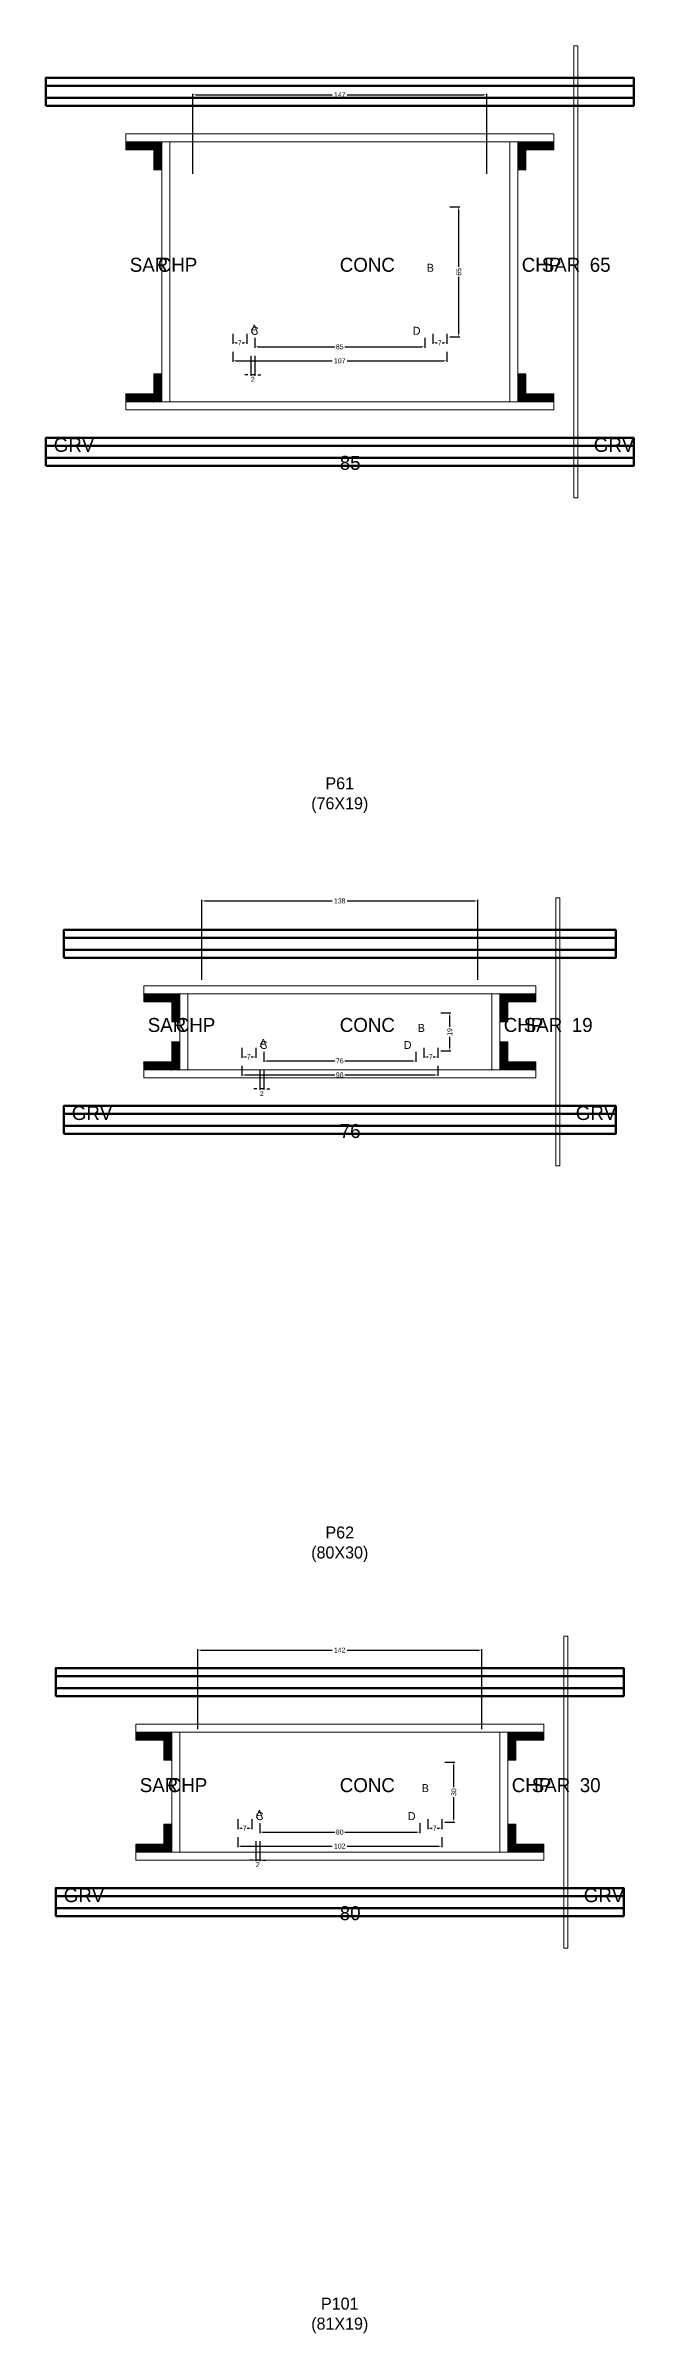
# Model space of a CAD drawing. Header units: centimetres. Extents: x -8500 to 4118, y -39526 to 295.
# Drawn here: x -147 to 147, y -23310 to -22167 of the extents above; entities that cross this region are included whole.
import ezdxf

# ---------------------------------------------------------------- set-up
doc = ezdxf.new("R2010")
doc.units = ezdxf.units.CM
for name, color, linetype in [('COTA', 241, 'Continuous'), ('GRAVATA', 224, 'Continuous'), ('Hachura', 251, 'Continuous'), ('NOMENCLATURA', 7, 'Continuous'), ('SARRAFO', 251, 'Continuous'), ('Texto Seção', 7, 'Continuous')]:
    doc.layers.add(name, color=color, linetype=linetype)
doc.dimstyles.new('cotax2', dxfattribs={"dimtxt": 2.5, "dimasz": 1.5, "dimexe": 0.5, "dimexo": 0.5, "dimgap": 0.5, "dimtad": 1, "dimcen": 2.5, "dimazin": 3, "dimtfac": 1, "dimtmove": 0, "dimatfit": 3})

# ---------------------------------------------------------------- blocks, each defined once
blk = doc.blocks.new('_CLOSEDFILLED')
at = {"color": 0, "linetype": 'BYBLOCK'}
blk.add_solid([(-1, 0.16), (0, 0), (-1, -0.16)], dxfattribs=at)
blk = doc.blocks.new('*D1548')
for p, q in [((-53.5, -22320), (-53.5, -22325)), ((53.5, -22320), (53.5, -22325)), ((-52, -22324.5), (-3.75, -22324.5)), ((3.75, -22324.5), (52, -22324.5))]:
    blk.add_line(p, q)
at = {"layer": 'Defpoints'}
for p in [(-53.5, -22319.5), (53.5, -22319.5), (-53.5, -22324.5)]:
    blk.add_point(p, dxfattribs=at)
at = {"layer": 'COTA', "xscale": 1.5, "yscale": 1.5, "rotation": 180}
blk.add_blockref('_CLOSEDFILLED', (-53.5, -22324.5), dxfattribs=at)
at = {"layer": 'COTA', "xscale": 1.5, "yscale": 1.5}
blk.add_blockref('_CLOSEDFILLED', (53.5, -22324.5), dxfattribs=at)
at = {"layer": 'COTA', "insert": (0, -22324.5), "char_height": 2.5, "attachment_point": 5}
blk.add_mtext('107', dxfattribs=at)
blk = doc.blocks.new('*D1549')
for p, q in [((-42.5, -22313), (-42.5, -22318)), ((-41, -22317.5), (-2.5, -22317.5)), ((2.5, -22317.5), (41, -22317.5)), ((42.5, -22313), (42.5, -22318))]:
    blk.add_line(p, q)
at = {"layer": 'Defpoints'}
for p in [(-42.5, -22312.5), (-42.5, -22317.5), (42.5, -22312.5)]:
    blk.add_point(p, dxfattribs=at)
at = {"layer": 'COTA', "xscale": 1.5, "yscale": 1.5, "rotation": 180}
blk.add_blockref('_CLOSEDFILLED', (-42.5, -22317.5), dxfattribs=at)
at = {"layer": 'COTA', "xscale": 1.5, "yscale": 1.5}
blk.add_blockref('_CLOSEDFILLED', (42.5, -22317.5), dxfattribs=at)
at = {"layer": 'COTA', "insert": (0, -22317.5), "char_height": 2.5, "attachment_point": 5}
blk.add_mtext('85', dxfattribs=at)
blk = doc.blocks.new('*D1550')
for p, q in [((55, -22247.5), (60, -22247.5)), ((59.5, -22277.5), (59.5, -22249)), ((59.5, -22311), (59.5, -22282.5)), ((55, -22312.5), (60, -22312.5))]:
    blk.add_line(p, q)
at = {"layer": 'Defpoints'}
for p in [(54.5, -22247.5), (54.5, -22312.5), (59.5, -22312.5)]:
    blk.add_point(p, dxfattribs=at)
at = {"layer": 'COTA', "xscale": 1.5, "yscale": 1.5}
for p, rotation in [((59.5, -22247.5), 90), ((59.5, -22312.5), 270)]:
    blk.add_blockref('_CLOSEDFILLED', p, dxfattribs=dict(at, rotation=rotation))
at = {"layer": 'COTA', "insert": (59.5, -22280), "char_height": 2.5, "attachment_point": 5, "rotation": 90}
blk.add_mtext('65', dxfattribs=at)
blk = doc.blocks.new('*D1551')
for p, q in [((-53.5, -22311), (-53.5, -22316)), ((-52, -22315.5), (-51.25, -22315.5)), ((-48.75, -22315.5), (-48, -22315.5)), ((-46.5, -22311), (-46.5, -22316))]:
    blk.add_line(p, q)
at = {"layer": 'Defpoints'}
for p in [(-53.5, -22310.5), (-53.5, -22315.5), (-46.5, -22310.5)]:
    blk.add_point(p, dxfattribs=at)
at = {"layer": 'COTA', "xscale": 1.5, "yscale": 1.5, "rotation": 180}
blk.add_blockref('_CLOSEDFILLED', (-53.5, -22315.5), dxfattribs=at)
at = {"layer": 'COTA', "xscale": 1.5, "yscale": 1.5}
blk.add_blockref('_CLOSEDFILLED', (-46.5, -22315.5), dxfattribs=at)
at = {"layer": 'COTA', "insert": (-50, -22315.5), "char_height": 2.5, "attachment_point": 5}
blk.add_mtext('7', dxfattribs=at)
blk = doc.blocks.new('*D1552')
for p, q in [((46.5, -22311), (46.5, -22316)), ((48, -22315.5), (48.75, -22315.5)), ((51.25, -22315.5), (52, -22315.5)), ((53.5, -22311), (53.5, -22316))]:
    blk.add_line(p, q)
at = {"layer": 'Defpoints'}
for p in [(46.5, -22310.5), (46.5, -22315.5), (53.5, -22310.5)]:
    blk.add_point(p, dxfattribs=at)
at = {"layer": 'COTA', "xscale": 1.5, "yscale": 1.5, "rotation": 180}
blk.add_blockref('_CLOSEDFILLED', (46.5, -22315.5), dxfattribs=at)
at = {"layer": 'COTA', "xscale": 1.5, "yscale": 1.5}
blk.add_blockref('_CLOSEDFILLED', (53.5, -22315.5), dxfattribs=at)
at = {"layer": 'COTA', "insert": (50, -22315.5), "char_height": 2.5, "attachment_point": 5}
blk.add_mtext('7', dxfattribs=at)
blk = doc.blocks.new('*D1553')
for p, q in [((-73.5, -22231), (-73.5, -22191)), ((-72, -22191.5), (-3.75, -22191.5)), ((3.75, -22191.5), (72, -22191.5)), ((73.5, -22231), (73.5, -22191))]:
    blk.add_line(p, q)
at = {"layer": 'Defpoints'}
for p in [(-73.5, -22191.5), (-73.5, -22231.5), (73.5, -22231.5)]:
    blk.add_point(p, dxfattribs=at)
at = {"layer": 'COTA', "xscale": 1.5, "yscale": 1.5, "rotation": 180}
blk.add_blockref('_CLOSEDFILLED', (-73.5, -22191.5), dxfattribs=at)
at = {"layer": 'COTA', "xscale": 1.5, "yscale": 1.5}
blk.add_blockref('_CLOSEDFILLED', (73.5, -22191.5), dxfattribs=at)
at = {"layer": 'COTA', "insert": (0, -22191.5), "char_height": 2.5, "attachment_point": 5}
blk.add_mtext('147', dxfattribs=at)
blk = doc.blocks.new('*D1574')
for p, q in [((-49, -22677), (-49, -22682)), ((-47.5, -22681.5), (-2.5, -22681.5)), ((2.5, -22681.5), (47.5, -22681.5)), ((49, -22677), (49, -22682))]:
    blk.add_line(p, q)
at = {"layer": 'Defpoints'}
for p in [(-49, -22676.5), (-49, -22681.5), (49, -22676.5)]:
    blk.add_point(p, dxfattribs=at)
at = {"layer": 'COTA', "xscale": 1.5, "yscale": 1.5, "rotation": 180}
blk.add_blockref('_CLOSEDFILLED', (-49, -22681.5), dxfattribs=at)
at = {"layer": 'COTA', "xscale": 1.5, "yscale": 1.5}
blk.add_blockref('_CLOSEDFILLED', (49, -22681.5), dxfattribs=at)
at = {"layer": 'COTA', "insert": (0, -22681.5), "char_height": 2.5, "attachment_point": 5}
blk.add_mtext('98', dxfattribs=at)
blk = doc.blocks.new('*D1575')
for p, q in [((-38, -22670), (-38, -22675)), ((-36.5, -22674.5), (-2.5, -22674.5)), ((2.5, -22674.5), (36.5, -22674.5)), ((38, -22670), (38, -22675))]:
    blk.add_line(p, q)
at = {"layer": 'Defpoints'}
for p in [(-38, -22669.5), (-38, -22674.5), (38, -22669.5)]:
    blk.add_point(p, dxfattribs=at)
at = {"layer": 'COTA', "xscale": 1.5, "yscale": 1.5, "rotation": 180}
blk.add_blockref('_CLOSEDFILLED', (-38, -22674.5), dxfattribs=at)
at = {"layer": 'COTA', "xscale": 1.5, "yscale": 1.5}
blk.add_blockref('_CLOSEDFILLED', (38, -22674.5), dxfattribs=at)
at = {"layer": 'COTA', "insert": (0, -22674.5), "char_height": 2.5, "attachment_point": 5}
blk.add_mtext('76', dxfattribs=at)
blk = doc.blocks.new('*D1576')
for p, q in [((50.5, -22650.5), (55.5, -22650.5)), ((55, -22657.5), (55, -22652)), ((55, -22668), (55, -22662.5)), ((50.5, -22669.5), (55.5, -22669.5))]:
    blk.add_line(p, q)
at = {"layer": 'Defpoints'}
for p in [(50, -22650.5), (50, -22669.5), (55, -22669.5)]:
    blk.add_point(p, dxfattribs=at)
at = {"layer": 'COTA', "xscale": 1.5, "yscale": 1.5}
for p, rotation in [((55, -22650.5), 90), ((55, -22669.5), 270)]:
    blk.add_blockref('_CLOSEDFILLED', p, dxfattribs=dict(at, rotation=rotation))
at = {"layer": 'COTA', "insert": (55, -22660), "char_height": 2.5, "attachment_point": 5, "rotation": 90}
blk.add_mtext('19', dxfattribs=at)
blk = doc.blocks.new('*D1577')
for p, q in [((-49, -22668), (-49, -22673)), ((-47.5, -22672.5), (-46.75, -22672.5)), ((-44.25, -22672.5), (-43.5, -22672.5)), ((-42, -22668), (-42, -22673))]:
    blk.add_line(p, q)
at = {"layer": 'Defpoints'}
for p in [(-49, -22667.5), (-49, -22672.5), (-42, -22667.5)]:
    blk.add_point(p, dxfattribs=at)
at = {"layer": 'COTA', "xscale": 1.5, "yscale": 1.5, "rotation": 180}
blk.add_blockref('_CLOSEDFILLED', (-49, -22672.5), dxfattribs=at)
at = {"layer": 'COTA', "xscale": 1.5, "yscale": 1.5}
blk.add_blockref('_CLOSEDFILLED', (-42, -22672.5), dxfattribs=at)
at = {"layer": 'COTA', "insert": (-45.5, -22672.5), "char_height": 2.5, "attachment_point": 5}
blk.add_mtext('7', dxfattribs=at)
blk = doc.blocks.new('*D1578')
for p, q in [((42, -22668), (42, -22673)), ((43.5, -22672.5), (44.25, -22672.5)), ((46.75, -22672.5), (47.5, -22672.5)), ((49, -22668), (49, -22673))]:
    blk.add_line(p, q)
at = {"layer": 'Defpoints'}
for p in [(42, -22667.5), (42, -22672.5), (49, -22667.5)]:
    blk.add_point(p, dxfattribs=at)
at = {"layer": 'COTA', "xscale": 1.5, "yscale": 1.5, "rotation": 180}
blk.add_blockref('_CLOSEDFILLED', (42, -22672.5), dxfattribs=at)
at = {"layer": 'COTA', "xscale": 1.5, "yscale": 1.5}
blk.add_blockref('_CLOSEDFILLED', (49, -22672.5), dxfattribs=at)
at = {"layer": 'COTA', "insert": (45.5, -22672.5), "char_height": 2.5, "attachment_point": 5}
blk.add_mtext('7', dxfattribs=at)
blk = doc.blocks.new('*D1579')
for p, q in [((-69, -22634), (-69, -22594)), ((-67.5, -22594.5), (-3.75, -22594.5)), ((3.75, -22594.5), (67.5, -22594.5)), ((69, -22634), (69, -22594))]:
    blk.add_line(p, q)
at = {"layer": 'Defpoints'}
for p in [(-69, -22594.5), (-69, -22634.5), (69, -22634.5)]:
    blk.add_point(p, dxfattribs=at)
at = {"layer": 'COTA', "xscale": 1.5, "yscale": 1.5, "rotation": 180}
blk.add_blockref('_CLOSEDFILLED', (-69, -22594.5), dxfattribs=at)
at = {"layer": 'COTA', "xscale": 1.5, "yscale": 1.5}
blk.add_blockref('_CLOSEDFILLED', (69, -22594.5), dxfattribs=at)
at = {"layer": 'COTA', "insert": (0, -22594.5), "char_height": 2.5, "attachment_point": 5}
blk.add_mtext('138', dxfattribs=at)
blk = doc.blocks.new('*D1600')
for p, q in [((-51, -23062.5), (-51, -23067.5)), ((51, -23062.5), (51, -23067.5)), ((-49.5, -23067), (-3.75, -23067)), ((3.75, -23067), (49.5, -23067))]:
    blk.add_line(p, q)
at = {"layer": 'Defpoints'}
for p in [(-51, -23062), (51, -23062), (-51, -23067)]:
    blk.add_point(p, dxfattribs=at)
at = {"layer": 'COTA', "xscale": 1.5, "yscale": 1.5, "rotation": 180}
blk.add_blockref('_CLOSEDFILLED', (-51, -23067), dxfattribs=at)
at = {"layer": 'COTA', "xscale": 1.5, "yscale": 1.5}
blk.add_blockref('_CLOSEDFILLED', (51, -23067), dxfattribs=at)
at = {"layer": 'COTA', "insert": (0, -23067), "char_height": 2.5, "attachment_point": 5}
blk.add_mtext('102', dxfattribs=at)
blk = doc.blocks.new('*D1601')
for p, q in [((-40, -23055.5), (-40, -23060.5)), ((-38.5, -23060), (-2.5, -23060)), ((2.5, -23060), (38.5, -23060)), ((40, -23055.5), (40, -23060.5))]:
    blk.add_line(p, q)
at = {"layer": 'Defpoints'}
for p in [(-40, -23055), (-40, -23060), (40, -23055)]:
    blk.add_point(p, dxfattribs=at)
at = {"layer": 'COTA', "xscale": 1.5, "yscale": 1.5, "rotation": 180}
blk.add_blockref('_CLOSEDFILLED', (-40, -23060), dxfattribs=at)
at = {"layer": 'COTA', "xscale": 1.5, "yscale": 1.5}
blk.add_blockref('_CLOSEDFILLED', (40, -23060), dxfattribs=at)
at = {"layer": 'COTA', "insert": (0, -23060), "char_height": 2.5, "attachment_point": 5}
blk.add_mtext('80', dxfattribs=at)
blk = doc.blocks.new('*D1602')
for p, q in [((52.5, -23025), (57.5, -23025)), ((57, -23037.5), (57, -23026.5)), ((57, -23053.5), (57, -23042.5)), ((52.5, -23055), (57.5, -23055))]:
    blk.add_line(p, q)
at = {"layer": 'Defpoints'}
for p in [(52, -23025), (52, -23055), (57, -23055)]:
    blk.add_point(p, dxfattribs=at)
at = {"layer": 'COTA', "xscale": 1.5, "yscale": 1.5}
for p, rotation in [((57, -23025), 90), ((57, -23055), 270)]:
    blk.add_blockref('_CLOSEDFILLED', p, dxfattribs=dict(at, rotation=rotation))
at = {"layer": 'COTA', "insert": (57, -23040), "char_height": 2.5, "attachment_point": 5, "rotation": 90}
blk.add_mtext('30', dxfattribs=at)
blk = doc.blocks.new('*D1603')
for p, q in [((-51, -23053.5), (-51, -23058.5)), ((-49.5, -23058), (-48.75, -23058)), ((-46.25, -23058), (-45.5, -23058)), ((-44, -23053.5), (-44, -23058.5))]:
    blk.add_line(p, q)
at = {"layer": 'Defpoints'}
for p in [(-51, -23053), (-51, -23058), (-44, -23053)]:
    blk.add_point(p, dxfattribs=at)
at = {"layer": 'COTA', "xscale": 1.5, "yscale": 1.5, "rotation": 180}
blk.add_blockref('_CLOSEDFILLED', (-51, -23058), dxfattribs=at)
at = {"layer": 'COTA', "xscale": 1.5, "yscale": 1.5}
blk.add_blockref('_CLOSEDFILLED', (-44, -23058), dxfattribs=at)
at = {"layer": 'COTA', "insert": (-47.5, -23058), "char_height": 2.5, "attachment_point": 5}
blk.add_mtext('7', dxfattribs=at)
blk = doc.blocks.new('*D1604')
for p, q in [((44, -23053.5), (44, -23058.5)), ((45.5, -23058), (46.25, -23058)), ((48.75, -23058), (49.5, -23058)), ((51, -23053.5), (51, -23058.5))]:
    blk.add_line(p, q)
at = {"layer": 'Defpoints'}
for p in [(44, -23053), (44, -23058), (51, -23053)]:
    blk.add_point(p, dxfattribs=at)
at = {"layer": 'COTA', "xscale": 1.5, "yscale": 1.5, "rotation": 180}
blk.add_blockref('_CLOSEDFILLED', (44, -23058), dxfattribs=at)
at = {"layer": 'COTA', "xscale": 1.5, "yscale": 1.5}
blk.add_blockref('_CLOSEDFILLED', (51, -23058), dxfattribs=at)
at = {"layer": 'COTA', "insert": (47.5, -23058), "char_height": 2.5, "attachment_point": 5}
blk.add_mtext('7', dxfattribs=at)
blk = doc.blocks.new('*D1605')
for p, q in [((-71, -23008.5), (-71, -22968.5)), ((-69.5, -22969), (-3.75, -22969)), ((3.75, -22969), (69.5, -22969)), ((71, -23008.5), (71, -22968.5))]:
    blk.add_line(p, q)
at = {"layer": 'Defpoints'}
for p in [(-71, -22969), (-71, -23009), (71, -23009)]:
    blk.add_point(p, dxfattribs=at)
at = {"layer": 'COTA', "xscale": 1.5, "yscale": 1.5, "rotation": 180}
blk.add_blockref('_CLOSEDFILLED', (-71, -22969), dxfattribs=at)
at = {"layer": 'COTA', "xscale": 1.5, "yscale": 1.5}
blk.add_blockref('_CLOSEDFILLED', (71, -22969), dxfattribs=at)
at = {"layer": 'COTA', "insert": (0, -22969), "char_height": 2.5, "attachment_point": 5}
blk.add_mtext('142', dxfattribs=at)

msp = doc.modelspace()

# ---------------------------------------------------------------- hatches: boundary and pattern name
at = {"layer": 'SARRAFO'}
h = msp.add_hatch(dxfattribs=at)
h.set_pattern_fill('SOLID', scale=2)
h.paths.add_polyline_path([(-107, -22219), (-93, -22219), (-93, -22215), (-107, -22215)])
h = msp.add_hatch(dxfattribs=at)
h.set_pattern_fill('SOLID', scale=2)
h.paths.add_polyline_path([(-93, -22229), (-89, -22229), (-89, -22215), (-93, -22215)])
h = msp.add_hatch(dxfattribs=at)
h.set_pattern_fill('SOLID', scale=2)
h.paths.add_polyline_path([(89, -22229), (93, -22229), (93, -22215), (89, -22215)])
h = msp.add_hatch(dxfattribs=at)
h.set_pattern_fill('SOLID', scale=2)
h.paths.add_polyline_path([(93, -22219), (107, -22219), (107, -22215), (93, -22215)])
h = msp.add_hatch(dxfattribs=at)
h.set_pattern_fill('SOLID', scale=2)
h.paths.add_polyline_path([(-93, -22345), (-89, -22345), (-89, -22331), (-93, -22331)])
h = msp.add_hatch(dxfattribs=at)
h.set_pattern_fill('SOLID', scale=2)
h.paths.add_polyline_path([(89, -22345), (93, -22345), (93, -22331), (89, -22331)])
h = msp.add_hatch(dxfattribs=at)
h.set_pattern_fill('SOLID', scale=2)
h.paths.add_polyline_path([(-107, -22345), (-93, -22345), (-93, -22341), (-107, -22341)])
h = msp.add_hatch(dxfattribs=at)
h.set_pattern_fill('SOLID', scale=2)
h.paths.add_polyline_path([(93, -22345), (107, -22345), (107, -22341), (93, -22341)])
h = msp.add_hatch(dxfattribs=at)
h.set_pattern_fill('SOLID', scale=2)
h.paths.add_polyline_path([(-98, -22645), (-84, -22645), (-84, -22641), (-98, -22641)])
h = msp.add_hatch(dxfattribs=at)
h.set_pattern_fill('SOLID', scale=2)
h.paths.add_polyline_path([(-84, -22655), (-80, -22655), (-80, -22641), (-84, -22641)])
h = msp.add_hatch(dxfattribs=at)
h.set_pattern_fill('SOLID', scale=2)
h.paths.add_polyline_path([(80, -22655), (84, -22655), (84, -22641), (80, -22641)])
h = msp.add_hatch(dxfattribs=at)
h.set_pattern_fill('SOLID', scale=2)
h.paths.add_polyline_path([(84, -22645), (98, -22645), (98, -22641), (84, -22641)])
h = msp.add_hatch(dxfattribs=at)
h.set_pattern_fill('SOLID', scale=2)
h.paths.add_polyline_path([(-98, -22679), (-84, -22679), (-84, -22675), (-98, -22675)])
h = msp.add_hatch(dxfattribs=at)
h.set_pattern_fill('SOLID', scale=2)
h.paths.add_polyline_path([(-84, -22679), (-80, -22679), (-80, -22665), (-84, -22665)])
h = msp.add_hatch(dxfattribs=at)
h.set_pattern_fill('SOLID', scale=2)
h.paths.add_polyline_path([(80, -22679), (84, -22679), (84, -22665), (80, -22665)])
h = msp.add_hatch(dxfattribs=at)
h.set_pattern_fill('SOLID', scale=2)
h.paths.add_polyline_path([(84, -22679), (98, -22679), (98, -22675), (84, -22675)])
h = msp.add_hatch(dxfattribs=at)
h.set_pattern_fill('SOLID', scale=2)
h.paths.add_polyline_path([(-102, -23014), (-88, -23014), (-88, -23010), (-102, -23010)])
h = msp.add_hatch(dxfattribs=at)
h.set_pattern_fill('SOLID', scale=2)
h.paths.add_polyline_path([(-88, -23024), (-84, -23024), (-84, -23010), (-88, -23010)])
h = msp.add_hatch(dxfattribs=at)
h.set_pattern_fill('SOLID', scale=2)
h.paths.add_polyline_path([(84, -23024), (88, -23024), (88, -23010), (84, -23010)])
h = msp.add_hatch(dxfattribs=at)
h.set_pattern_fill('SOLID', scale=2)
h.paths.add_polyline_path([(88, -23014), (102, -23014), (102, -23010), (88, -23010)])
h = msp.add_hatch(dxfattribs=at)
h.set_pattern_fill('SOLID', scale=2)
h.paths.add_polyline_path([(-88, -23070), (-84, -23070), (-84, -23056), (-88, -23056)])
h = msp.add_hatch(dxfattribs=at)
h.set_pattern_fill('SOLID', scale=2)
h.paths.add_polyline_path([(84, -23070), (88, -23070), (88, -23056), (84, -23056)])
h = msp.add_hatch(dxfattribs=at)
h.set_pattern_fill('SOLID', scale=2)
h.paths.add_polyline_path([(-102, -23070), (-88, -23070), (-88, -23066), (-102, -23066)])
h = msp.add_hatch(dxfattribs=at)
h.set_pattern_fill('SOLID', scale=2)
h.paths.add_polyline_path([(88, -23070), (102, -23070), (102, -23066), (88, -23066)])

# ---------------------------------------------------------------- linework, layer by layer
at = {"layer": 'GRAVATA', "lineweight": 50}
for points in [[(-147, -22197), (147, -22197), (147, -22183), (-147, -22183)], [(-147, -22193), (147, -22193), (147, -22187), (-147, -22187)], [(-147, -22377), (147, -22377), (147, -22363), (-147, -22363)], [(-147, -22373), (147, -22373), (147, -22367), (-147, -22367)], [(-138, -22623), (138, -22623), (138, -22609), (-138, -22609)], [(-138, -22619), (138, -22619), (138, -22613), (-138, -22613)], [(-138, -22711), (138, -22711), (138, -22697), (-138, -22697)], [(-138, -22707), (138, -22707), (138, -22701), (-138, -22701)], [(-142, -22992), (142, -22992), (142, -22978), (-142, -22978)], [(-142, -22988), (142, -22988), (142, -22982), (-142, -22982)], [(-142, -23102), (142, -23102), (142, -23088), (-142, -23088)], [(-142, -23098), (142, -23098), (142, -23092), (-142, -23092)]]:
    msp.add_lwpolyline(points, close=True, dxfattribs=at)
at = {"layer": 'Hachura', "lineweight": 13}
for points in [[(117, -22393), (119, -22393), (119, -22167), (117, -22167)], [(108, -22727), (110, -22727), (110, -22593), (108, -22593)], [(112, -23118), (114, -23118), (114, -22962), (112, -22962)]]:
    msp.add_lwpolyline(points, close=True, dxfattribs=at)
at = {"layer": 'Hachura', "lineweight": 18}
for points in [[(-107, -22215), (107, -22215), (107, -22211), (-107, -22211)], [(-89, -22345), (-85, -22345), (-85, -22215), (-89, -22215)], [(85, -22345), (89, -22345), (89, -22215), (85, -22215)], [(-107, -22349), (107, -22349), (107, -22345), (-107, -22345)], [(-98, -22641), (98, -22641), (98, -22637), (-98, -22637)], [(-80, -22679), (-76, -22679), (-76, -22641), (-80, -22641)], [(76, -22679), (80, -22679), (80, -22641), (76, -22641)], [(-98, -22683), (98, -22683), (98, -22679), (-98, -22679)], [(-102, -23010), (102, -23010), (102, -23006), (-102, -23006)], [(-84, -23070), (-80, -23070), (-80, -23010), (-84, -23010)], [(80, -23070), (84, -23070), (84, -23010), (80, -23010)], [(-102, -23074), (102, -23074), (102, -23070), (-102, -23070)]]:
    msp.add_lwpolyline(points, close=True, dxfattribs=at)
at = {"layer": 'SARRAFO', "lineweight": 13}
for points in [[(-107, -22219), (-93, -22219), (-93, -22215), (-107, -22215)], [(-93, -22229), (-89, -22229), (-89, -22215), (-93, -22215)], [(89, -22229), (93, -22229), (93, -22215), (89, -22215)], [(93, -22219), (107, -22219), (107, -22215), (93, -22215)], [(-93, -22345), (-89, -22345), (-89, -22331), (-93, -22331)], [(89, -22345), (93, -22345), (93, -22331), (89, -22331)], [(-107, -22345), (-93, -22345), (-93, -22341), (-107, -22341)], [(93, -22345), (107, -22345), (107, -22341), (93, -22341)], [(-98, -22645), (-84, -22645), (-84, -22641), (-98, -22641)], [(-84, -22655), (-80, -22655), (-80, -22641), (-84, -22641)], [(80, -22655), (84, -22655), (84, -22641), (80, -22641)], [(84, -22645), (98, -22645), (98, -22641), (84, -22641)], [(-98, -22679), (-84, -22679), (-84, -22675), (-98, -22675)], [(-84, -22679), (-80, -22679), (-80, -22665), (-84, -22665)], [(80, -22679), (84, -22679), (84, -22665), (80, -22665)], [(84, -22679), (98, -22679), (98, -22675), (84, -22675)], [(-102, -23014), (-88, -23014), (-88, -23010), (-102, -23010)], [(-88, -23024), (-84, -23024), (-84, -23010), (-88, -23010)], [(84, -23024), (88, -23024), (88, -23010), (84, -23010)], [(88, -23014), (102, -23014), (102, -23010), (88, -23010)], [(-88, -23070), (-84, -23070), (-84, -23056), (-88, -23056)], [(84, -23070), (88, -23070), (88, -23056), (84, -23056)], [(-102, -23070), (-88, -23070), (-88, -23066), (-102, -23066)], [(88, -23070), (102, -23070), (102, -23066), (88, -23066)]]:
    msp.add_lwpolyline(points, close=True, dxfattribs=at)

# ---------------------------------------------------------------- texts
at = {"layer": 'NOMENCLATURA'}
for s, p in [('B', (43.5, -22280)), ('A', (-44.5, -22310.5)), ('C', (-44.5, -22311.5)), ('D', (36.5, -22311.5)), ('A', (-40, -22667.5)), ('B', (39, -22660)), ('C', (-40, -22668.5)), ('D', (32, -22668.5)), ('B', (41, -23040)), ('A', (-42, -23053)), ('C', (-42, -23054)), ('D', (34, -23054))]:
    msp.add_text(s, height=4, dxfattribs=at).set_placement(p)
at = {"layer": 'NOMENCLATURA', "char_height": 6, "attachment_point": 8}
for s, insert in [('P61\\P(76X19)', (0, -22550.5)), ('P62\\P(80X30)', (0, -22925)), ('P101\\P(81X19)', (0, -23310.5))]:
    msp.add_mtext(s, dxfattribs=dict(at, insert=insert))
at = {"layer": 'Texto Seção'}
for s, p in [('SAR', (-105, -22280)), ('CHP', (-91, -22280)), ('CONC', (0, -22280)), ('CHP', (91, -22280)), ('SAR', (101, -22280)), ('65', (125, -22280)), ('GRV', (-143, -22370)), ('GRV', (127, -22370)), ('85', (0, -22379)), ('SAR', (-96, -22660)), ('CHP', (-82, -22660)), ('CONC', (0, -22660)), ('CHP', (82, -22660)), ('SAR', (92, -22660)), ('19', (116, -22660)), ('GRV', (-134, -22704)), ('GRV', (118, -22704)), ('76', (0, -22713)), ('SAR', (-100, -23040)), ('CHP', (-86, -23040)), ('CONC', (0, -23040)), ('CHP', (86, -23040)), ('SAR', (96, -23040)), ('30', (120, -23040)), ('GRV', (-138, -23095)), ('80', (0, -23104)), ('GRV', (122, -23095))]:
    msp.add_text(s, height=7, dxfattribs=at).set_placement(p)

# ---------------------------------------------------------------- dimensions: what is measured, and where the dimension line sits
at = {"layer": 'COTA'}
for base, p1, p2, picture, middle in [((-73.5, -22191.5), (-73.5, -22231.5), (73.5, -22231.5), '*D1553', (0, -22191.5)), ((-53.5, -22315.5), (-53.5, -22310.5), (-46.5, -22310.5), '*D1551', (-50, -22315.5)), ((-53.5, -22324.5), (-53.5, -22319.5), (53.5, -22319.5), '*D1548', (0, -22324.5)), ((-42.5, -22317.5), (-42.5, -22312.5), (42.5, -22312.5), '*D1549', (0, -22317.5)), ((46.5, -22315.5), (46.5, -22310.5), (53.5, -22310.5), '*D1552', (50, -22315.5)), ((-69, -22594.5), (-69, -22634.5), (69, -22634.5), '*D1579', (0, -22594.5)), ((-49, -22672.5), (-49, -22667.5), (-42, -22667.5), '*D1577', (-45.5, -22672.5)), ((-38, -22674.5), (-38, -22669.5), (38, -22669.5), '*D1575', (0, -22674.5)), ((42, -22672.5), (42, -22667.5), (49, -22667.5), '*D1578', (45.5, -22672.5)), ((-49, -22681.5), (-49, -22676.5), (49, -22676.5), '*D1574', (0, -22681.5)), ((-71, -22969), (-71, -23009), (71, -23009), '*D1605', (0, -22969)), ((-51, -23058), (-51, -23053), (-44, -23053), '*D1603', (-47.5, -23058)), ((-51, -23067), (-51, -23062), (51, -23062), '*D1600', (0, -23067)), ((-40, -23060), (-40, -23055), (40, -23055), '*D1601', (0, -23060)), ((44, -23058), (44, -23053), (51, -23053), '*D1604', (47.5, -23058))]:
    dim = msp.add_linear_dim(base=base, p1=p1, p2=p2, dimstyle='cotax2', dxfattribs=at)
    dim.commit()
    dim.dimension.update_dxf_attribs({"geometry": picture, "text_midpoint": middle})
for base, p1, p2, picture, middle in [((59.5, -22312.5), (54.5, -22312.5), (54.5, -22247.5), '*D1550', (59.5, -22280)), ((55, -22669.5), (50, -22669.5), (50, -22650.5), '*D1576', (55, -22660)), ((57, -23055), (52, -23055), (52, -23025), '*D1602', (57, -23040))]:
    dim = msp.add_linear_dim(base=base, p1=p1, p2=p2, angle=90, dimstyle='cotax2', dxfattribs=at)
    dim.commit()
    dim.dimension.update_dxf_attribs({"geometry": picture, "text_midpoint": middle})
for base, p1, p2 in [((-42.5, -22331.5), (-42.5, -22321.5), (-44.5, -22321.5)), ((-38, -22688.5), (-38, -22678.5), (-40, -22678.5)), ((-40, -23074), (-40, -23064), (-42, -23064))]:
    msp.add_linear_dim(base=base, p1=p1, p2=p2, dimstyle='cotax2', dxfattribs=at).render()

doc.saveas('drawing.dxf')
